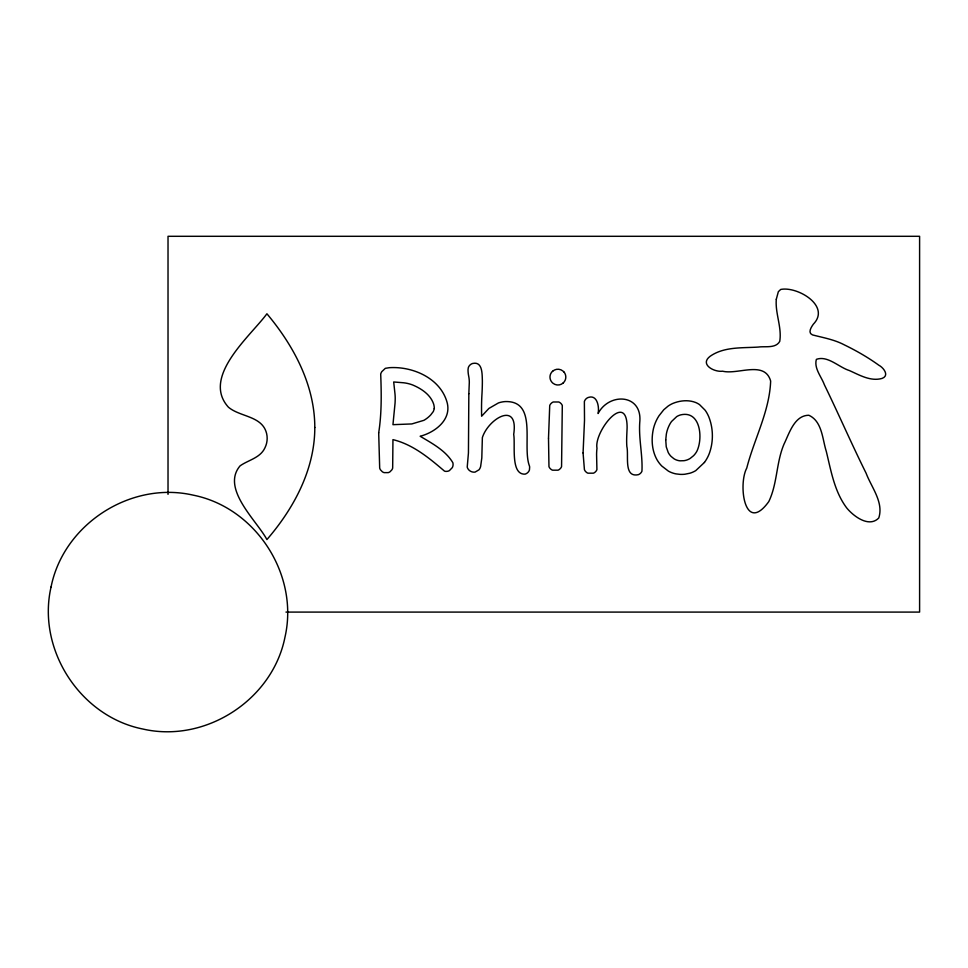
<?xml version="1.0" encoding="UTF-8"?>
<svg xmlns="http://www.w3.org/2000/svg" width="968" height="968" viewBox="0 0 968 968"><rect width="100%" height="100%" fill="white"/><g stroke="black" fill="none" stroke-linecap="round" stroke-linejoin="round"><path stroke-width="1.45" d="M704.45 462.438L695.762 470.617A25.531 25.531 0 0 1 689.845 473.231L684.933 474.223A32.041 32.041 0 0 1 680.032 474.368L675.942 473.884A25.628 25.628 0 0 1 668.44 471.15L661.834 466.068A30.988 30.988 0 0 1 656.957 459.655C651.742 450.277 651.125 438.867 653.473 428.546A41.527 41.527 0 0 1 658.942 415.865L663.758 409.766L668.114 406.088A28.556 28.556 0 0 1 672.978 403.378C680.08 400.486 688.405 399.663 695.641 402.494A20.582 20.582 0 0 1 699.574 404.648L705.091 410.178A30.831 30.831 0 0 1 706.942 413.058A37.897 37.897 0 0 1 708.83 416.93C713.44 428.618 713.561 442.146 709.145 453.919A39.144 39.144 0 0 1 704.45 462.438M285.971 612.091L919.6 612.091L919.6 236.301L168.021 236.301L168.021 494.37M563.194 382.977A7.829 7.829 0 0 1 552.946 383.219A9.184 9.184 0 0 1 552.062 382.372A7.853 7.853 0 0 1 549.993 376.685A7.659 7.659 0 0 1 552.05 371.797A9.184 9.184 0 0 1 552.643 371.24M563.17 382.953A8.978 8.978 0 0 0 564.005 382.07A7.696 7.696 0 0 0 565.784 377.496A7.913 7.913 0 0 0 563.787 371.772M563.739 371.809A8.978 8.978 0 0 0 562.868 370.974A7.853 7.853 0 0 0 552.534 371.337M468.839 393.722L468.439 452.964L467.229 466.999A5.614 5.614 0 0 0 467.919 468.754L468.706 469.795A7.889 7.889 0 0 0 470.303 471.089A7.018 7.018 0 0 0 472.771 472.033A7.744 7.744 0 0 0 475.119 472.081L479.015 469.795A9.208 9.208 0 0 0 480.636 466.467L481.81 458.009L482.366 437.584C488.356 418.575 518.86 400.389 513.693 434.438C515.533 444.506 510.269 474.744 524.983 474.151A6.461 6.461 0 0 0 526.713 473.376A7.163 7.163 0 0 0 528.201 472.106L528.601 471.597A5.76 5.76 0 0 0 529.436 469.928L529.653 467.12A13.358 13.358 0 0 0 529.484 466.08C521.764 446.212 538.196 400.631 505.272 401.575A26.184 26.184 0 0 0 498.435 402.942L488.888 408.448L481.616 416.228L481.544 410.311A224.455 224.455 0 0 1 481.882 395.597A241.552 241.552 0 0 0 482.366 380.872C482.088 374.362 482.778 361.258 472.783 363.448A6.486 6.486 0 0 0 471.029 364.222A6.97 6.97 0 0 0 469.528 365.505L469.141 366.013A5.856 5.856 0 0 0 468.306 367.719L468.028 369.691A30.903 30.903 0 0 0 468.669 376.032A31.666 31.666 0 0 1 469.298 382.517L468.839 393.722M548.505 438.189L548.965 466.624A6.098 6.098 0 0 0 549.945 468.282L550.889 469.214A6.183 6.183 0 0 0 552.559 470.182L558.004 470.182A6.038 6.038 0 0 0 559.673 469.214L560.593 468.282A6.123 6.123 0 0 0 561.561 466.624L562.299 405.556A6.098 6.098 0 0 0 561.319 403.874L560.387 402.954A6.183 6.183 0 0 0 558.717 401.986L553.309 401.986A6.183 6.183 0 0 0 551.639 402.954L550.695 403.886A6.098 6.098 0 0 0 549.727 405.556L548.505 438.189M583.075 452.951L584.418 469.601A6.147 6.147 0 0 0 585.374 471.283L586.293 472.215A6.002 6.002 0 0 0 587.951 473.183L593.372 473.183A6.086 6.086 0 0 0 595.03 472.215L595.949 471.283A6.135 6.135 0 0 0 596.917 469.601L596.591 454.73A55.599 55.599 0 0 1 596.99 448.196C593.795 431.655 627.228 389.777 627.107 427.674C626.877 433.942 626.369 440.21 626.84 446.478C628.982 455.517 623.368 477.805 638.263 474.695A6.473 6.473 0 0 0 639.969 473.739A6.728 6.728 0 0 0 640.925 472.832A5.941 5.941 0 0 0 641.941 471.174C642.8 454.524 638.335 437.693 639.872 420.874C641.518 393.807 609.005 392.536 598.091 413.542C599.422 407.334 597.462 394.23 588.254 397.473A6.51 6.51 0 0 0 586.56 398.417A6.873 6.873 0 0 0 585.592 399.336L585.204 399.844A5.929 5.929 0 0 0 584.37 401.575L584.515 420.16L583.075 452.951M776.3 299.269C775.09 313.45 782.035 327.341 779.736 341.401C775.586 348.71 765.144 346.012 758.198 347.076C742.045 348.117 723.919 346.544 710.052 356.345C699.344 364.525 714.384 372.365 722.564 371.192C737.87 375.015 764.708 360.132 770.649 381.041C769.536 411.461 754.169 439 746.751 468.101C737.943 484.423 744.513 535.195 768.798 501.569C777.498 483.516 776.167 462.462 784.056 444.046C789.283 433.325 794.413 415.345 808.837 415.26C822.243 421.31 822.364 439.145 826.297 451.403C831.04 470.811 834.428 491.611 846.722 507.958C853.546 516.283 869.046 528.032 878.762 517.989C883.929 502.319 871.381 487.279 866.118 473.231C851.622 444.046 838.663 414.135 824.409 384.841C821.481 376.746 813.834 368.372 816.363 359.358C827.664 355.208 838.881 367.332 849.42 370.562C859.499 375.052 870.704 381.707 882.078 378.415C889.774 375.608 883.433 367.55 878.823 365.214C868.006 357.398 856.377 350.731 844.386 344.898C834.404 339.599 823.248 337.699 812.442 334.892C807.445 332.871 811.305 327.027 813.35 324.183C831.113 305.864 797.172 285.996 780.68 289.468L778.345 291.695L776.3 299.269M378.694 432.829L379.686 468.076A6.473 6.473 0 0 0 380.509 469.879L382.372 471.791A6.195 6.195 0 0 0 384.139 472.626L388.228 472.626A6.195 6.195 0 0 0 389.995 471.791L391.858 469.867A6.498 6.498 0 0 0 392.669 468.064L392.947 439.629C413.082 444.542 429.211 458.082 444.469 471.101A5.699 5.699 0 0 0 446.309 471.404L447.627 471.271A6.098 6.098 0 0 0 449.43 470.581L452.274 467.653A6.558 6.558 0 0 0 452.939 465.789A7.163 7.163 0 0 0 453.036 463.829A6.486 6.486 0 0 0 452.818 462.656C445.595 450.483 431.994 443.332 420.173 436.265C434.571 432.49 451.027 420.414 447.385 403.559C441.347 378.706 413.215 366.11 389.305 367.695L385.325 368.336L381.803 371.651A10.503 10.503 0 0 0 380.702 374.023C381.428 393.553 381.767 413.263 378.694 432.829M665.742 439.908L666.238 446.805L668.235 452.528A17 17 0 0 0 671.03 456.364L673.958 458.747A13.733 13.733 0 0 0 679.984 460.816L684.013 460.695A15.875 15.875 0 0 0 690.148 458.457L693.487 455.759A19.118 19.118 0 0 0 697.02 450.943C703.119 437.923 700.457 410.347 680.819 414.849A15.367 15.367 0 0 0 676.692 416.615L671.538 421.504A25.652 25.652 0 0 0 669.566 424.686A32.549 32.549 0 0 0 666.347 434.1L665.742 439.908M434.281 408.532L433.398 411.412L430.772 414.861A29.33 29.33 0 0 1 423.948 420.306L411.848 423.936L392.947 424.674L395.041 403.293A90.907 90.907 0 0 0 395.21 398.126A53.01 53.01 0 0 0 394.944 393.504L393.698 381.973L403.547 382.771A36.663 36.663 0 0 1 412.622 384.961C421.37 388.616 430.433 394.593 433.616 403.971A16.141 16.141 0 0 1 434.281 408.532M314.806 427.457C314.818 469.528 293.824 508.442 266.914 539.575C256.822 520.663 220.728 488.586 240.1 465.838C248.425 459.957 260.307 457.973 264.942 447.809A21.139 21.139 0 0 0 266.623 433.579C262.352 415.732 240.258 417.184 228.412 407.189C201.054 376.891 250.518 336.065 266.914 313.777C293.643 345.636 314.757 384.937 314.806 427.457M51.074 586.935C36.711 649.31 80.066 716.538 142.865 729.025C205.24 743.388 272.468 700.045 284.955 637.246C299.318 574.859 255.976 507.643 193.177 495.144C130.789 480.781 63.573 524.136 51.074 586.935"/></g></svg>
